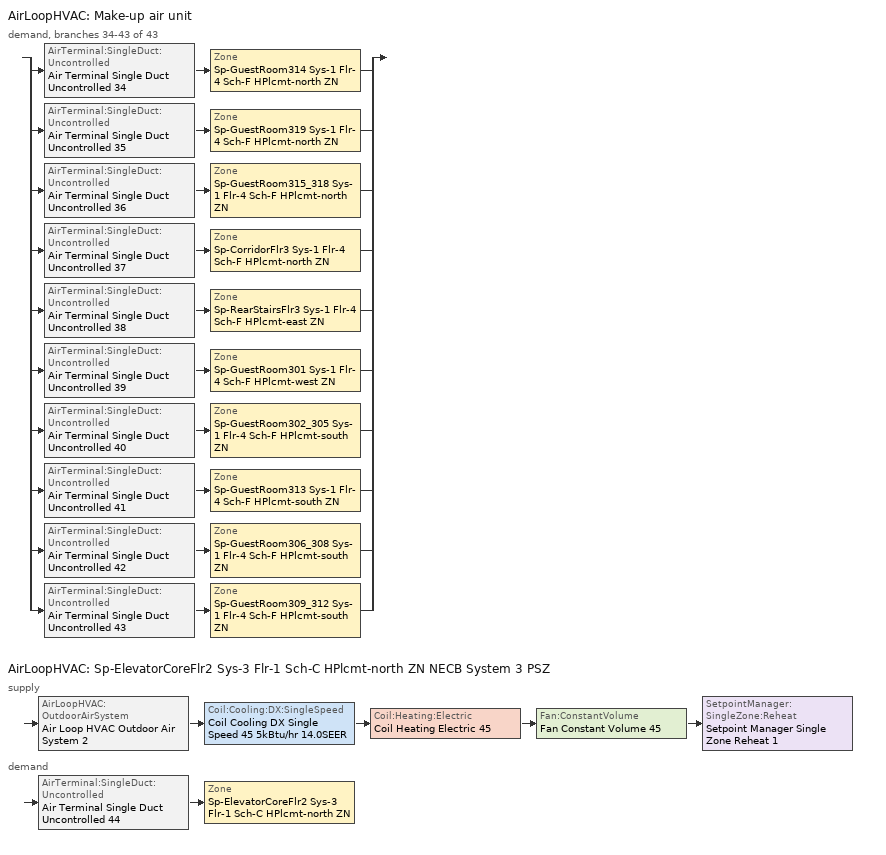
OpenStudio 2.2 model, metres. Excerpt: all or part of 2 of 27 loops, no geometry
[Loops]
AirLoopHVAC 'Make-up air unit'
 demand, branches 34-43 of 43: split
  | AirTerminal:SingleDuct:Uncontrolled 'Air Terminal Single Duct Uncontrolled 34' > Zone 'Sp-GuestRoom314 Sys-1 Flr-4 Sch-F HPlcmt-north ZN'
  | AirTerminal:SingleDuct:Uncontrolled 'Air Terminal Single Duct Uncontrolled 35' > Zone 'Sp-GuestRoom319 Sys-1 Flr-4 Sch-F HPlcmt-north ZN'
  | AirTerminal:SingleDuct:Uncontrolled 'Air Terminal Single Duct Uncontrolled 36' > Zone 'Sp-GuestRoom315_318 Sys-1 Flr-4 Sch-F HPlcmt-north ZN'
  | AirTerminal:SingleDuct:Uncontrolled 'Air Terminal Single Duct Uncontrolled 37' > Zone 'Sp-CorridorFlr3 Sys-1 Flr-4 Sch-F HPlcmt-north ZN'
  | AirTerminal:SingleDuct:Uncontrolled 'Air Terminal Single Duct Uncontrolled 38' > Zone 'Sp-RearStairsFlr3 Sys-1 Flr-4 Sch-F HPlcmt-east ZN'
  | AirTerminal:SingleDuct:Uncontrolled 'Air Terminal Single Duct Uncontrolled 39' > Zone 'Sp-GuestRoom301 Sys-1 Flr-4 Sch-F HPlcmt-west ZN'
  | AirTerminal:SingleDuct:Uncontrolled 'Air Terminal Single Duct Uncontrolled 40' > Zone 'Sp-GuestRoom302_305 Sys-1 Flr-4 Sch-F HPlcmt-south ZN'
  | AirTerminal:SingleDuct:Uncontrolled 'Air Terminal Single Duct Uncontrolled 41' > Zone 'Sp-GuestRoom313 Sys-1 Flr-4 Sch-F HPlcmt-south ZN'
  | AirTerminal:SingleDuct:Uncontrolled 'Air Terminal Single Duct Uncontrolled 42' > Zone 'Sp-GuestRoom306_308 Sys-1 Flr-4 Sch-F HPlcmt-south ZN'
  | AirTerminal:SingleDuct:Uncontrolled 'Air Terminal Single Duct Uncontrolled 43' > Zone 'Sp-GuestRoom309_312 Sys-1 Flr-4 Sch-F HPlcmt-south ZN'
AirLoopHVAC 'Sp-ElevatorCoreFlr2 Sys-3 Flr-1 Sch-C HPlcmt-north ZN NECB System 3 PSZ'
 supply: AirLoopHVAC:OutdoorAirSystem 'Air Loop HVAC Outdoor Air System 2' > Coil:Cooling:DX:SingleSpeed 'Coil Cooling DX Single Speed 45 5kBtu/hr 14.0SEER' > Coil:Heating:Electric 'Coil Heating Electric 45' > Fan:ConstantVolume 'Fan Constant Volume 45' > SetpointManager:SingleZone:Reheat 'Setpoint Manager Single Zone Reheat 1'
 demand: AirTerminal:SingleDuct:Uncontrolled 'Air Terminal Single Duct Uncontrolled 44' > Zone 'Sp-ElevatorCoreFlr2 Sys-3 Flr-1 Sch-C HPlcmt-north ZN'
[Sizing:Zone] Zone Cooling Design Supply Air Temperature Input Method=SupplyAirTemperature; Zone Cooling Design Supply Air Temperature {C}=13; Zone Cooling Design Supply Air Temperature Difference {deltaC}=11.11; Zone Heating Design Supply Air Temperature Input Method=SupplyAirTemperature; Zone Heating Design Supply Air Temperature {C}=43; Zone Heating Design Supply Air Temperature Difference {deltaC}=11.11; Zone Cooling Design Supply Air Humidity Ratio {kg-H2O/kg-air}=0.0085; Zone Heating Design Supply Air Humidity Ratio {kg-H2O/kg-air}=0.008; Zone Heating Sizing Factor=1.3; Zone Cooling Sizing Factor=1.1; Cooling Design Air Flow Method=DesignDay; Heating Design Air Flow Method=DesignDay; Account for Dedicated Outdoor Air System=No; Dedicated Outdoor Air System Control Strategy=NeutralSupplyAir; Dedicated Outdoor Air Low Setpoint Temperature for Design {C}=autosize; Dedicated Outdoor Air High Setpoint Temperature for Design {C}=autosize
Sp-GuestRoom314 Sys-1 Flr-4 Sch-F HPlcmt-north ZN; Sp-GuestRoom319 Sys-1 Flr-4 Sch-F HPlcmt-north ZN; Sp-GuestRoom315_318 Sys-1 Flr-4 Sch-F HPlcmt-north ZN; Sp-CorridorFlr3 Sys-1 Flr-4 Sch-F HPlcmt-north ZN; Sp-RearStairsFlr3 Sys-1 Flr-4 Sch-F HPlcmt-east ZN; Sp-GuestRoom301 Sys-1 Flr-4 Sch-F HPlcmt-west ZN; Sp-GuestRoom302_305 Sys-1 Flr-4 Sch-F HPlcmt-south ZN; Sp-GuestRoom313 Sys-1 Flr-4 Sch-F HPlcmt-south ZN; Sp-GuestRoom306_308 Sys-1 Flr-4 Sch-F HPlcmt-south ZN; Sp-GuestRoom309_312 Sys-1 Flr-4 Sch-F HPlcmt-south ZN; Sp-ElevatorCoreFlr2 Sys-3 Flr-1 Sch-C HPlcmt-north ZN
[Zone equipment]
Sp-GuestRoom314 Sys-1 Flr-4 Sch-F HPlcmt-north ZN: Sp-GuestRoom314 Sys-1 Flr-4 Sch-F HPlcmt-north ZN PTAC, Zone HVAC Baseboard Convective Electric 34, Air Terminal Single Duct Uncontrolled 34
Sp-GuestRoom319 Sys-1 Flr-4 Sch-F HPlcmt-north ZN: Sp-GuestRoom319 Sys-1 Flr-4 Sch-F HPlcmt-north ZN PTAC, Zone HVAC Baseboard Convective Electric 35, Air Terminal Single Duct Uncontrolled 35
Sp-GuestRoom315_318 Sys-1 Flr-4 Sch-F HPlcmt-north ZN: Sp-GuestRoom315_318 Sys-1 Flr-4 Sch-F HPlcmt-north ZN PTAC, Zone HVAC Baseboard Convective Electric 36, Air Terminal Single Duct Uncontrolled 36
Sp-CorridorFlr3 Sys-1 Flr-4 Sch-F HPlcmt-north ZN: Sp-CorridorFlr3 Sys-1 Flr-4 Sch-F HPlcmt-north ZN PTAC, Zone HVAC Baseboard Convective Electric 37, Air Terminal Single Duct Uncontrolled 37
Sp-RearStairsFlr3 Sys-1 Flr-4 Sch-F HPlcmt-east ZN: Sp-RearStairsFlr3 Sys-1 Flr-4 Sch-F HPlcmt-east ZN PTAC, Zone HVAC Baseboard Convective Electric 38, Air Terminal Single Duct Uncontrolled 38
Sp-GuestRoom301 Sys-1 Flr-4 Sch-F HPlcmt-west ZN: Sp-GuestRoom301 Sys-1 Flr-4 Sch-F HPlcmt-west ZN PTAC, Zone HVAC Baseboard Convective Electric 39, Air Terminal Single Duct Uncontrolled 39
Sp-GuestRoom302_305 Sys-1 Flr-4 Sch-F HPlcmt-south ZN: Sp-GuestRoom302_305 Sys-1 Flr-4 Sch-F HPlcmt-south ZN PTAC, Zone HVAC Baseboard Convective Electric 40, Air Terminal Single Duct Uncontrolled 40
Sp-GuestRoom313 Sys-1 Flr-4 Sch-F HPlcmt-south ZN: Sp-GuestRoom313 Sys-1 Flr-4 Sch-F HPlcmt-south ZN PTAC, Zone HVAC Baseboard Convective Electric 41, Air Terminal Single Duct Uncontrolled 41
Sp-GuestRoom306_308 Sys-1 Flr-4 Sch-F HPlcmt-south ZN: Sp-GuestRoom306_308 Sys-1 Flr-4 Sch-F HPlcmt-south ZN PTAC, Zone HVAC Baseboard Convective Electric 42, Air Terminal Single Duct Uncontrolled 42
Sp-GuestRoom309_312 Sys-1 Flr-4 Sch-F HPlcmt-south ZN: Sp-GuestRoom309_312 Sys-1 Flr-4 Sch-F HPlcmt-south ZN PTAC, Zone HVAC Baseboard Convective Electric 43, Air Terminal Single Duct Uncontrolled 43
Sp-ElevatorCoreFlr2 Sys-3 Flr-1 Sch-C HPlcmt-north ZN: Air Terminal Single Duct Uncontrolled 44, Zone HVAC Baseboard Convective Electric 44
[AirLoopHVAC]
Sp-ElevatorCoreFlr2 Sys-3 Flr-1 Sch-C HPlcmt-north ZN NECB System 3 PSZ: Availability Schedule=Always On Discrete; Design Supply Air Flow Rate {m3/s}=AutoSize
[Sizing:System]
Sp-ElevatorCoreFlr2 Sys-3 Flr-1 Sch-C HPlcmt-north ZN NECB System 3 PSZ: Type of Load to Size On=Sensible; Design Outdoor Air Flow Rate {m3/s}=Autosize; Minimum System Air Flow Ratio=1; Preheat Design Temperature {C}=7; Preheat Design Humidity Ratio {kg-H2O/kg-Air}=0.008; Precool Design Temperature {C}=13; Precool Design Humidity Ratio {kg-H2O/kg-Air}=0.008; Central Cooling Design Supply Air Temperature {C}=13; Central Heating Design Supply Air Temperature {C}=43; Sizing Option=NonCoincident; 100% Outdoor Air in Cooling=No; 100% Outdoor Air in Heating=No; Central Cooling Design Supply Air Humidity Ratio {kg-H2O/kg-Air}=0.0085; Central Heating Design Supply Air Humidity Ratio {kg-H2O/kg-Air}=0.008; Cooling Design Air Flow Method=DesignDay; Cooling Design Air Flow Rate {m3/s}=0; Heating Design Air Flow Method=DesignDay; Heating Design Air Flow Rate {m3/s}=0; System Outdoor Air Method=ZoneSum; Zone Maximum Outdoor Air Fraction=1; Cooling Supply Air Flow Rate Per Floor Area {m3/s-m2}=0.00996765; Cooling Fraction of Autosized Cooling Supply Air Flow Rate=1; Cooling Supply Air Flow Rate Per Unit Cooling Capacity {m3/s-W}=3.94755e-05; Heating Supply Air Flow Rate Per Floor Area {m3/s-m2}=0.00996765; Heating Fraction of Autosized Heating Supply Air Flow Rate=1; Heating Fraction of Autosized Cooling Supply Air Flow Rate=1; Heating Supply Air Flow Rate Per Unit Heating Capacity {m3/s-W}=3.15882e-05; Cooling Design Capacity Method=CoolingDesignCapacity; Cooling Design Capacity {W}=autosize; Cooling Design Capacity Per Floor Area {W/m2}=234.7; Fraction of Autosized Cooling Design Capacity=1; Heating Design Capacity Method=HeatingDesignCapacity; Heating Design Capacity {W}=autosize; Heating Design Capacity Per Floor Area {W/m2}=157; Fraction of Autosized Heating Design Capacity=1; Central Cooling Capacity Control Method=OnOff
[Fan:ConstantVolume] Availability Schedule=Always On Discrete; Fan Efficiency=0.39975; Pressure Rise {Pa}=640; Maximum Flow Rate {m3/s}=AutoSize; Motor Efficiency=0.615
Fan Constant Volume 35; Fan Constant Volume 36; Fan Constant Volume 37; Fan Constant Volume 38; Fan Constant Volume 39; Fan Constant Volume 40; Fan Constant Volume 41; Fan Constant Volume 42; Fan Constant Volume 43; Fan Constant Volume 44; Fan Constant Volume 45
[Coil:Heating:Electric]
Name | Availability Schedule
Coil Heating Electric 35; Coil Heating Electric 36; Coil Heating Electric 37; Coil Heating Electric 38; Coil Heating Electric 39; Coil Heating Electric 40; Coil Heating Electric 41; Coil Heating Electric 42; Coil Heating Electric 43; Coil Heating Electric 44 | ON_OFF_ALWAYS_OFF
Coil Heating Electric 45 | Always On Discrete
[Coil:Cooling:DX:SingleSpeed] Availability Schedule=Always On Discrete; Rated Total Cooling Capacity {W}=autosize; Rated Sensible Heat Ratio=autosize; Rated Air Flow Rate {m3/s}=autosize; Rated Evaporator Fan Power Per Volume Flow Rate {W/(m3/s)}=773.3; Condenser Type=AirCooled; Evaporative Condenser Effectiveness=0; Evaporative Condenser Air Flow Rate {m3/s}=Autosize; Evaporative Condenser Pump Rated Power Consumption {W}=Autosize; Crankcase Heater Capacity {W}=0; Maximum Outdoor Dry-Bulb Temperature for Crankcase Heater Operation {C}=0; Basin Heater Capacity {W/K}=0; Basin Heater Setpoint Temperature {C}=10
Name | Rated COP {W/W} | Total Cooling Capacity Function of Temperature Curve | Total Cooling Capacity Function of Flow Fraction Curve | Energy Input Ratio Function of Temperature Curve | Energy Input Ratio Function of Flow Fraction Curve | Part Load Fraction Correlation Curve
Coil Cooling DX Single Speed 35 2kBtu/hr 11.0EER | 3.72251 | DXCOOL-NECB2011-REF-CAPFT 28 | DXCOOL-NECB2011-REF-CAPFFLOW 28 | DXCOOL-NECB2011-REF-COOLEIRFT 28 | DXCOOL-NECB2011-REF-COOLEIRFFLOW 28 | DXCOOL-NECB2011-REF-COOLPLFFPLR 28
Coil Cooling DX Single Speed 36 2kBtu/hr 11.0EER | 3.72252 | DXCOOL-NECB2011-REF-CAPFT 29 | DXCOOL-NECB2011-REF-CAPFFLOW 29 | DXCOOL-NECB2011-REF-COOLEIRFT 29 | DXCOOL-NECB2011-REF-COOLEIRFFLOW 29 | DXCOOL-NECB2011-REF-COOLPLFFPLR 29
Coil Cooling DX Single Speed 37 7kBtu/hr 11.0EER | 3.72676 | DXCOOL-NECB2011-REF-CAPFT 30 | DXCOOL-NECB2011-REF-CAPFFLOW 30 | DXCOOL-NECB2011-REF-COOLEIRFT 30 | DXCOOL-NECB2011-REF-COOLEIRFFLOW 30 | DXCOOL-NECB2011-REF-COOLPLFFPLR 30
Coil Cooling DX Single Speed 38 5kBtu/hr 11.0EER | 3.72543 | DXCOOL-NECB2011-REF-CAPFT 31 | DXCOOL-NECB2011-REF-CAPFFLOW 31 | DXCOOL-NECB2011-REF-COOLEIRFT 31 | DXCOOL-NECB2011-REF-COOLEIRFFLOW 31 | DXCOOL-NECB2011-REF-COOLPLFFPLR 31
Coil Cooling DX Single Speed 39 2kBtu/hr 11.0EER | 3.72283 | DXCOOL-NECB2011-REF-CAPFT 32 | DXCOOL-NECB2011-REF-CAPFFLOW 32 | DXCOOL-NECB2011-REF-COOLEIRFT 32 | DXCOOL-NECB2011-REF-COOLEIRFFLOW 32 | DXCOOL-NECB2011-REF-COOLPLFFPLR 32
Coil Cooling DX Single Speed 40 3kBtu/hr 11.0EER | 3.7233 | DXCOOL-NECB2011-REF-CAPFT 34 | DXCOOL-NECB2011-REF-CAPFFLOW 34 | DXCOOL-NECB2011-REF-COOLEIRFT 34 | DXCOOL-NECB2011-REF-COOLEIRFFLOW 34 | DXCOOL-NECB2011-REF-COOLPLFFPLR 34
Coil Cooling DX Single Speed 41 6kBtu/hr 11.0EER | 3.72649 | DXCOOL-NECB2011-REF-CAPFT 35 | DXCOOL-NECB2011-REF-CAPFFLOW 35 | DXCOOL-NECB2011-REF-COOLEIRFT 35 | DXCOOL-NECB2011-REF-COOLEIRFFLOW 35 | DXCOOL-NECB2011-REF-COOLPLFFPLR 35
Coil Cooling DX Single Speed 42 2kBtu/hr 11.0EER | 3.72245 | DXCOOL-NECB2011-REF-CAPFT 36 | DXCOOL-NECB2011-REF-CAPFFLOW 36 | DXCOOL-NECB2011-REF-COOLEIRFT 36 | DXCOOL-NECB2011-REF-COOLEIRFFLOW 36 | DXCOOL-NECB2011-REF-COOLPLFFPLR 36
Coil Cooling DX Single Speed 43 5kBtu/hr 11.0EER | 3.72544 | DXCOOL-NECB2011-REF-CAPFT 37 | DXCOOL-NECB2011-REF-CAPFFLOW 37 | DXCOOL-NECB2011-REF-COOLEIRFT 37 | DXCOOL-NECB2011-REF-COOLEIRFFLOW 37 | DXCOOL-NECB2011-REF-COOLPLFFPLR 37
Coil Cooling DX Single Speed 44 6kBtu/hr 11.0EER | 3.72634 | DXCOOL-NECB2011-REF-CAPFT 38 | DXCOOL-NECB2011-REF-CAPFFLOW 38 | DXCOOL-NECB2011-REF-COOLEIRFT 38 | DXCOOL-NECB2011-REF-COOLEIRFFLOW 38 | DXCOOL-NECB2011-REF-COOLPLFFPLR 38
Coil Cooling DX Single Speed 45 5kBtu/hr 14.0SEER | 3.8248 | DXCOOL-NECB2011-REF-CAPFT 39 | DXCOOL-NECB2011-REF-CAPFFLOW 39 | DXCOOL-NECB2011-REF-COOLEIRFT 39 | DXCOOL-NECB2011-REF-COOLEIRFFLOW 39 | DXCOOL-NECB2011-REF-COOLPLFFPLR 39
[Controller:OutdoorAir]
Controller Outdoor Air 2: Minimum Outdoor Air Flow Rate {m3/s}=0; Maximum Outdoor Air Flow Rate {m3/s}=Autosize; Economizer Control Type=NoEconomizer; Economizer Control Action Type=ModulateFlow; Economizer Maximum Limit Dry-Bulb Temperature {C}=28; Economizer Maximum Limit Enthalpy {J/kg}=64000; Economizer Minimum Limit Dry-Bulb Temperature {C}=-100; Lockout Type=NoLockout; Minimum Limit Type=FixedMinimum; Minimum Outdoor Air Schedule=Always On Discrete; Controller Mechanical Ventilation=Controller Mechanical Ventilation 2; High Humidity Control=No; Heat Recovery Bypass Control Type=BypassWhenWithinEconomizerLimits
[Controller:MechanicalVentilation]
Controller Mechanical Ventilation 2: Availability Schedule=Always On Discrete; System Outdoor Air Method=ZoneSum
[AirLoopHVAC:OutdoorAirSystem]
Air Loop HVAC Outdoor Air System 2: Controller=Controller Outdoor Air 2
[ZoneHVAC:PackagedTerminalAirConditioner] Availability Schedule=Always On Discrete; Supply Air Flow Rate During Cooling Operation {m3/s}=Autosize; Supply Air Flow Rate During Heating Operation {m3/s}=Autosize; Supply Air Flow Rate When No Cooling or Heating is Needed {m3/s}=Autosize; Outdoor Air Flow Rate During Cooling Operation {m3/s}=Autosize; Outdoor Air Flow Rate During Heating Operation {m3/s}=Autosize; Outdoor Air Flow Rate When No Cooling or Heating is Needed {m3/s}=Autosize; Fan Placement=DrawThrough
Name | Supply Air Fan | Heating Coil | Cooling Coil
Sp-GuestRoom314 Sys-1 Flr-4 Sch-F HPlcmt-north ZN PTAC | Fan Constant Volume 35 | Coil Heating Electric 35 | Coil Cooling DX Single Speed 35 2kBtu/hr 11.0EER
Sp-GuestRoom319 Sys-1 Flr-4 Sch-F HPlcmt-north ZN PTAC | Fan Constant Volume 36 | Coil Heating Electric 36 | Coil Cooling DX Single Speed 36 2kBtu/hr 11.0EER
Sp-GuestRoom315_318 Sys-1 Flr-4 Sch-F HPlcmt-north ZN PTAC | Fan Constant Volume 37 | Coil Heating Electric 37 | Coil Cooling DX Single Speed 37 7kBtu/hr 11.0EER
Sp-CorridorFlr3 Sys-1 Flr-4 Sch-F HPlcmt-north ZN PTAC | Fan Constant Volume 38 | Coil Heating Electric 38 | Coil Cooling DX Single Speed 38 5kBtu/hr 11.0EER
Sp-RearStairsFlr3 Sys-1 Flr-4 Sch-F HPlcmt-east ZN PTAC | Fan Constant Volume 39 | Coil Heating Electric 39 | Coil Cooling DX Single Speed 39 2kBtu/hr 11.0EER
Sp-GuestRoom301 Sys-1 Flr-4 Sch-F HPlcmt-west ZN PTAC | Fan Constant Volume 40 | Coil Heating Electric 40 | Coil Cooling DX Single Speed 40 3kBtu/hr 11.0EER
Sp-GuestRoom302_305 Sys-1 Flr-4 Sch-F HPlcmt-south ZN PTAC | Fan Constant Volume 41 | Coil Heating Electric 41 | Coil Cooling DX Single Speed 41 6kBtu/hr 11.0EER
Sp-GuestRoom313 Sys-1 Flr-4 Sch-F HPlcmt-south ZN PTAC | Fan Constant Volume 42 | Coil Heating Electric 42 | Coil Cooling DX Single Speed 42 2kBtu/hr 11.0EER
Sp-GuestRoom306_308 Sys-1 Flr-4 Sch-F HPlcmt-south ZN PTAC | Fan Constant Volume 43 | Coil Heating Electric 43 | Coil Cooling DX Single Speed 43 5kBtu/hr 11.0EER
Sp-GuestRoom309_312 Sys-1 Flr-4 Sch-F HPlcmt-south ZN PTAC | Fan Constant Volume 44 | Coil Heating Electric 44 | Coil Cooling DX Single Speed 44 6kBtu/hr 11.0EER
[ZoneHVAC:Baseboard:Convective:Electric] Availability Schedule=Always On Discrete; Nominal Capacity {W}=autosize; Efficiency=1
Zone HVAC Baseboard Convective Electric 34; Zone HVAC Baseboard Convective Electric 35; Zone HVAC Baseboard Convective Electric 36; Zone HVAC Baseboard Convective Electric 37; Zone HVAC Baseboard Convective Electric 38; Zone HVAC Baseboard Convective Electric 39; Zone HVAC Baseboard Convective Electric 40; Zone HVAC Baseboard Convective Electric 41; Zone HVAC Baseboard Convective Electric 42; Zone HVAC Baseboard Convective Electric 43; Zone HVAC Baseboard Convective Electric 44
[AirTerminal:SingleDuct:Uncontrolled] Availability Schedule=Always On Discrete; Maximum Air Flow Rate {m3/s}=AutoSize
Air Terminal Single Duct Uncontrolled 34; Air Terminal Single Duct Uncontrolled 35; Air Terminal Single Duct Uncontrolled 36; Air Terminal Single Duct Uncontrolled 37; Air Terminal Single Duct Uncontrolled 38; Air Terminal Single Duct Uncontrolled 39; Air Terminal Single Duct Uncontrolled 40; Air Terminal Single Duct Uncontrolled 41; Air Terminal Single Duct Uncontrolled 42; Air Terminal Single Duct Uncontrolled 43; Air Terminal Single Duct Uncontrolled 44
[SetpointManager:SingleZone:Reheat]
Setpoint Manager Single Zone Reheat 1: Minimum Supply Air Temperature {C}=13; Maximum Supply Air Temperature {C}=43; Control Zone=Sp-ElevatorCoreFlr2 Sys-3 Flr-1 Sch-C HPlcmt-north ZN
[Schedule:Ruleset]
ON_OFF_ALWAYS_OFF: Default Day Schedule=Schedule Day 3
[Schedule:Day]
Schedule Day 3; wkdON_OFF_ALWAYS_OFF 1; satON_OFF_ALWAYS_OFF 1; sunON_OFF_ALWAYS_OFF 1: 1, 0, 0, 2, 0, 0, 3, 0, 0, 4, 0, 0, 5, 0, 0, 6, 0, 0, 7, 0, 0, 8, 0, 0, 9, 0, 0, 10, 0, 0, 11, 0, 0, 12, 0, 0, 13, 0, 0, 14, 0, 0, 15, 0, 0, 16, 0, 0, 17, 0, 0, 18, 0, 0, 19, 0, 0, 20, 0, 0, 21, 0, 0, 22, 0, 0, 23, 0, 0, 24, 0, 0
[Schedule:Rule] Schedule Ruleset=ON_OFF_ALWAYS_OFF; Date Specification Type=DateRange; Start Month=1; Start Day=1; End Month=12; End Day=31
Name | Rule Order | Day Schedule | Apply Sunday | Apply Monday | Apply Tuesday | Apply Wednesday | Apply Thursday | Apply Friday | Apply Saturday
wkdON_OFF_ALWAYS_OFF rule | 2 | wkdON_OFF_ALWAYS_OFF 1 | No | Yes | Yes | Yes | Yes | Yes | No
satON_OFF_ALWAYS_OFFrule | 1 | satON_OFF_ALWAYS_OFF 1 | No | No | No | No | No | No | Yes
sunON_OFF_ALWAYS_OFFrule | 0 | sunON_OFF_ALWAYS_OFF 1 | Yes | No | No | No | No | No | No
[Schedule:Constant]
Always On Discrete: Value=1
[Curve:Biquadratic] Minimum Value of x=13; Maximum Value of x=24; Minimum Value of y=24; Maximum Value of y=46
Name | Coefficient1 Constant | Coefficient2 x | Coefficient3 x**2 | Coefficient4 y | Coefficient5 y**2 | Coefficient6 x*y
DXCOOL-NECB2011-REF-CAPFT 28; DXCOOL-NECB2011-REF-CAPFT 29; DXCOOL-NECB2011-REF-CAPFT 30; DXCOOL-NECB2011-REF-CAPFT 31; DXCOOL-NECB2011-REF-CAPFT 32; DXCOOL-NECB2011-REF-CAPFT 34; DXCOOL-NECB2011-REF-CAPFT 35; DXCOOL-NECB2011-REF-CAPFT 36; DXCOOL-NECB2011-REF-CAPFT 37; DXCOOL-NECB2011-REF-CAPFT 38; DXCOOL-NECB2011-REF-CAPFT 39 | 0.867905 | 0.0142459 | 0.00055436 | -0.0075575 | 3.3e-05 | -0.0001918
DXCOOL-NECB2011-REF-COOLEIRFT 28; DXCOOL-NECB2011-REF-COOLEIRFT 29; DXCOOL-NECB2011-REF-COOLEIRFT 30; DXCOOL-NECB2011-REF-COOLEIRFT 31; DXCOOL-NECB2011-REF-COOLEIRFT 32; DXCOOL-NECB2011-REF-COOLEIRFT 34; DXCOOL-NECB2011-REF-COOLEIRFT 35; DXCOOL-NECB2011-REF-COOLEIRFT 36; DXCOOL-NECB2011-REF-COOLEIRFT 37; DXCOOL-NECB2011-REF-COOLEIRFT 38; DXCOOL-NECB2011-REF-COOLEIRFT 39 | 0.116936 | 0.0284933 | -0.0004112 | 0.0214108 | 0.00016103 | -0.0006791
[Curve:Quadratic] Coefficient1 Constant=1; Coefficient2 x=0; Coefficient3 x**2=0; Minimum Value of x=0; Maximum Value of x=1
DXCOOL-NECB2011-REF-CAPFFLOW 28; DXCOOL-NECB2011-REF-COOLEIRFFLOW 28; DXCOOL-NECB2011-REF-CAPFFLOW 29; DXCOOL-NECB2011-REF-COOLEIRFFLOW 29; DXCOOL-NECB2011-REF-CAPFFLOW 30; DXCOOL-NECB2011-REF-COOLEIRFFLOW 30; DXCOOL-NECB2011-REF-CAPFFLOW 31; DXCOOL-NECB2011-REF-COOLEIRFFLOW 31; DXCOOL-NECB2011-REF-CAPFFLOW 32; DXCOOL-NECB2011-REF-COOLEIRFFLOW 32; DXCOOL-NECB2011-REF-CAPFFLOW 34; DXCOOL-NECB2011-REF-COOLEIRFFLOW 34; DXCOOL-NECB2011-REF-CAPFFLOW 35; DXCOOL-NECB2011-REF-COOLEIRFFLOW 35; DXCOOL-NECB2011-REF-CAPFFLOW 36; DXCOOL-NECB2011-REF-COOLEIRFFLOW 36; DXCOOL-NECB2011-REF-CAPFFLOW 37; DXCOOL-NECB2011-REF-COOLEIRFFLOW 37; DXCOOL-NECB2011-REF-CAPFFLOW 38; DXCOOL-NECB2011-REF-COOLEIRFFLOW 38; DXCOOL-NECB2011-REF-CAPFFLOW 39; DXCOOL-NECB2011-REF-COOLEIRFFLOW 39
[Curve:Cubic] Coefficient1 Constant=0.0277; Coefficient2 x=4.9151; Coefficient3 x**2=-8.184; Coefficient4 x**3=4.2702; Minimum Value of x=0.7; Maximum Value of x=1
DXCOOL-NECB2011-REF-COOLPLFFPLR 28; DXCOOL-NECB2011-REF-COOLPLFFPLR 29; DXCOOL-NECB2011-REF-COOLPLFFPLR 30; DXCOOL-NECB2011-REF-COOLPLFFPLR 31; DXCOOL-NECB2011-REF-COOLPLFFPLR 32; DXCOOL-NECB2011-REF-COOLPLFFPLR 34; DXCOOL-NECB2011-REF-COOLPLFFPLR 35; DXCOOL-NECB2011-REF-COOLPLFFPLR 36; DXCOOL-NECB2011-REF-COOLPLFFPLR 37; DXCOOL-NECB2011-REF-COOLPLFFPLR 38; DXCOOL-NECB2011-REF-COOLPLFFPLR 39
